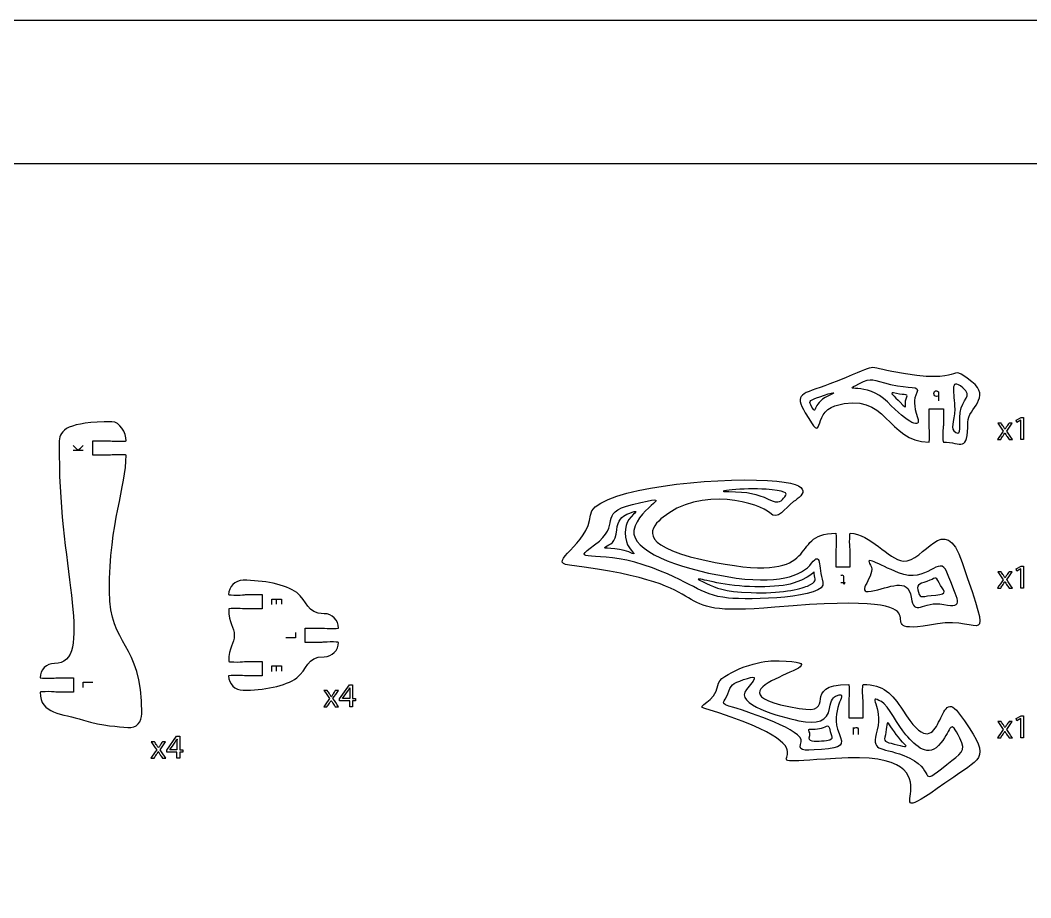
# Model space of a CAD drawing. Extents: x 0 to 1000, y 0 to 600.
# Drawn here: x 480.9 to 692.3, y 416.5 to 600.1 of the extents above; entities that cross this region are included whole.
import ezdxf

# ---------------------------------------------------------------- set-up
doc = ezdxf.new("R2010")
doc.units = 0
doc.header["$MEASUREMENT"] = 0
doc.layers.add('DEFAULT', color=7, linetype='CONTINUOUS')

msp = doc.modelspace()

# ---------------------------------------------------------------- linework, layer by layer
at = {"layer": 'DEFAULT', "color": 250}
for points in [[(0.05, 600.05), (1000.05, 600.05), (1000.05, 0.05), (0.05, 0.05)], [(690.24, 516.35), (690.23, 516.35), (689.43, 515.92), (689.31, 516.4), (690.32, 516.93), (690.84, 516.93), (690.84, 512.35), (690.24, 512.35)], [(690.24, 485.25), (690.23, 485.25), (689.43, 484.82), (689.31, 485.3), (690.32, 485.83), (690.84, 485.83), (690.84, 481.25), (690.24, 481.25)], [(549.89, 456.4), (549.89, 457.64), (547.75, 457.64), (547.75, 458.05), (549.8, 460.98), (550.47, 460.98), (550.47, 458.13), (551.11, 458.13), (551.11, 457.64), (550.47, 457.64), (550.47, 456.4)], [(690.24, 453.93), (690.23, 453.93), (689.43, 453.5), (689.31, 453.98), (690.32, 454.51), (690.84, 454.51), (690.84, 449.93), (690.24, 449.93)], [(513.73, 445.67), (513.73, 446.92), (511.59, 446.92), (511.59, 447.33), (513.64, 450.26), (514.31, 450.26), (514.31, 447.41), (514.95, 447.41), (514.95, 446.92), (514.31, 446.92), (514.31, 445.67)]]:
    msp.add_lwpolyline(points, close=True, dxfattribs=at)
for points in [[(349.46, 570.05), (980.05, 570.05), (980.05, 20.05), (203.88, 20.05), (203.88, 570.05), (223.88, 570.05)], [(494.08, 510.02), (492.05, 510.02)], [(533.58, 477.82), (533.58, 478.95), (535.6, 478.95), (535.6, 477.86)], [(534.53, 477.9), (534.53, 478.95)], [(538.5, 471.95), (538.5, 470.82), (536.48, 470.82)], [(533.58, 463.81), (533.58, 464.95), (535.6, 464.95), (535.6, 463.86)], [(534.53, 463.9), (534.53, 464.95)], [(494.14, 460.42), (494.14, 461.54), (496.16, 461.54)]]:
    msp.add_lwpolyline(points, dxfattribs=at)
at = {"layer": 'DEFAULT', "color": 1}
for points, knots in [([(671.05, 511.77), (662.14, 511.77), (662.48, 522.72), (651.38, 519.37), (646.49, 517.9), (649.42, 510.61), (645.18, 517.89), (642.77, 522.02), (644.24, 521.69), (650.33, 523.99), (661.14, 528.07), (657.09, 527.79), (663.25, 526.57), (679.87, 523.29), (674.26, 528.91), (680, 524.43), (684.25, 521.11), (679.18, 518.86), (679.18, 515.96), (679.18, 509.49), (677.87, 511.77), (674.05, 511.77), (673.99, 511.77), (673.95, 512.56), (673.95, 513.53), (673.95, 514.49), (674.05, 515.1), (674.05, 515.28), (674.05, 516.44), (674.05, 517.61), (674.05, 518.78), (673.05, 518.78), (672.05, 518.78), (671.05, 518.78), (671.05, 517.61), (671.05, 516.44), (671.05, 515.28), (671.05, 515.1), (671.15, 514.49), (671.15, 513.53), (671.15, 512.56), (671.11, 511.77), (671.05, 511.77)], [1, 1, 1, 1, 2, 2, 2, 3, 3, 3, 4, 4, 4, 5, 5, 5, 6, 6, 6, 7, 7, 7, 8, 8, 8, 9, 9, 9, 10, 10, 10, 19.92, 19.92, 19.92, 28.43, 28.43, 28.43, 38.35, 38.35, 38.35, 39.35, 39.35, 39.35, 40.35, 40.35, 40.35, 40.35]), ([(506.39, 454.95), (506.39, 453.36), (505.3, 451.83), (503.44, 452.07), (501.46, 452.38), (498.36, 452.27), (494.16, 453.63), (489.63, 455.1), (485.11, 454.79), (485.11, 459.48), (485.11, 459.54), (485.89, 459.58), (486.86, 459.58), (487.82, 459.58), (488.43, 459.48), (488.61, 459.48), (489.77, 459.48), (490.94, 459.48), (492.11, 459.48), (492.11, 460.48), (492.11, 461.48), (492.11, 462.48), (490.94, 462.48), (489.77, 462.48), (488.61, 462.48), (488.43, 462.48), (487.82, 462.38), (486.86, 462.38), (485.89, 462.38), (485.11, 462.43), (485.11, 462.48), (485.11, 464.14), (486.45, 465.48), (488.11, 465.48), (496.64, 465.48), (489.11, 484.97), (489.11, 509.05), (489.11, 510.05), (489.11, 511.05), (489.11, 512.05), (489.11, 514.27), (491.04, 516.05), (500.1, 516.05), (501.76, 516.05), (503.11, 513.71), (503.11, 512.05), (503.11, 512), (502.32, 511.95), (501.36, 511.95), (500.39, 511.95), (499.78, 512.05), (499.61, 512.05), (498.44, 512.05), (497.27, 512.05), (496.11, 512.05), (496.11, 511.05), (496.11, 510.05), (496.11, 509.05), (497.27, 509.05), (498.44, 509.05), (499.61, 509.05), (499.78, 509.05), (500.39, 509.15), (501.36, 509.15), (502.32, 509.15), (503.11, 509.11), (503.11, 509.05), (503.11, 502.29), (499.61, 495.19), (499.61, 480.63), (499.61, 468.67), (506.39, 470.41), (506.39, 454.95)], [1, 1, 1, 1, 2, 2, 2, 3, 3, 3, 4, 4, 4, 5, 5, 5, 6, 6, 6, 15.92, 15.92, 15.92, 24.42, 24.42, 24.42, 34.34, 34.34, 34.34, 35.34, 35.34, 35.34, 36.34, 36.34, 36.34, 37.34, 37.34, 37.34, 38.34, 38.34, 38.34, 46.85, 46.85, 46.85, 47.85, 47.85, 47.85, 48.85, 48.85, 48.85, 49.85, 49.85, 49.85, 50.85, 50.85, 50.85, 60.77, 60.77, 60.77, 69.28, 69.28, 69.28, 79.2, 79.2, 79.2, 80.2, 80.2, 80.2, 81.2, 81.2, 81.2, 82.2, 82.2, 82.2, 83.2, 83.2, 83.2, 83.2]), ([(614.98, 495.71), (623.37, 503.02), (635.91, 498.77), (637.73, 496.99), (639.56, 495.2), (640.72, 497.97), (642.72, 499.33), (644.71, 500.68), (648.19, 503.51), (635, 503.84), (621.8, 504.17), (600.48, 501.41), (600.22, 496.53), (599.88, 490.36), (590.84, 486.64), (595.82, 486.02), (630.26, 481.79), (613.45, 475.01), (638.77, 477.25), (681.85, 481.05), (654.04, 470.43), (672.8, 473.75), (682.09, 475.4), (684.59, 467.06), (678.01, 486.61), (674.27, 497.7), (670.06, 486.46), (665.67, 486.9), (662.52, 487.22), (658.73, 492.71), (654.55, 492.71), (654.5, 492.71), (654.45, 491.92), (654.45, 490.95), (654.45, 489.99), (654.55, 489.38), (654.55, 489.2), (654.55, 488.04), (654.55, 486.87), (654.55, 485.7), (653.55, 485.7), (652.55, 485.7), (651.55, 485.7), (651.55, 486.87), (651.55, 488.04), (651.55, 489.2), (651.55, 489.38), (651.65, 489.99), (651.65, 490.95), (651.65, 491.92), (651.61, 492.71), (651.55, 492.71), (641.15, 492.71), (649.79, 482.1), (626.33, 486.62), (610.22, 489.73), (612.4, 493.45), (614.98, 495.71)], [1, 1, 1, 1, 2, 2, 2, 3, 3, 3, 4, 4, 4, 5, 5, 5, 6, 6, 6, 7, 7, 7, 8, 8, 8, 9, 9, 9, 10, 10, 10, 11, 11, 11, 12, 12, 12, 13, 13, 13, 22.92, 22.92, 22.92, 31.43, 31.43, 31.43, 41.35, 41.35, 41.35, 42.35, 42.35, 42.35, 43.35, 43.35, 43.35, 44.35, 44.35, 44.35, 45.35, 45.35, 45.35, 45.35]), ([(524.55, 462.88), (524.55, 462.94), (525.34, 462.98), (526.3, 462.98), (527.27, 462.98), (527.88, 462.88), (528.05, 462.88), (529.22, 462.88), (530.39, 462.88), (531.55, 462.88), (531.55, 463.88), (531.55, 464.88), (531.55, 465.88), (531.55, 465.88), (528.93, 465.88), (528.06, 465.88), (527.88, 465.88), (527.27, 465.78), (526.31, 465.78), (525.34, 465.78), (524.56, 465.83), (524.56, 465.88), (524.56, 468.92), (525.72, 469.66), (525.72, 471.38), (525.72, 473.1), (524.56, 473.84), (524.56, 476.88), (524.56, 476.94), (525.34, 476.98), (526.31, 476.98), (527.27, 476.98), (527.88, 476.88), (528.06, 476.88), (529.22, 476.88), (530.39, 476.88), (531.55, 476.88), (531.55, 477.88), (531.55, 478.88), (531.55, 479.88), (530.39, 479.88), (529.22, 479.88), (528.05, 479.88), (527.88, 479.88), (527.27, 479.78), (526.3, 479.78), (525.34, 479.78), (524.55, 479.83), (524.55, 479.88), (524.55, 481.54), (525.89, 482.88), (527.55, 482.88), (531.72, 482.88), (536.53, 482.05), (538.79, 480.3), (541.04, 478.55), (540.76, 475.88), (544.53, 475.89), (546.19, 475.89), (547.53, 474.55), (547.54, 472.88), (547.54, 472.83), (546.76, 472.78), (545.79, 472.78), (544.82, 472.78), (544.21, 472.88), (544.04, 472.88), (543.16, 472.88), (540.54, 472.88), (540.54, 472.88), (540.54, 471.88), (540.54, 470.88), (540.54, 469.88), (540.54, 469.88), (543.16, 469.89), (544.04, 469.89), (544.21, 469.89), (544.82, 469.98), (545.79, 469.98), (546.75, 469.98), (547.54, 469.94), (547.54, 469.89), (547.53, 468.23), (546.19, 466.88), (544.53, 466.88), (540.75, 466.88), (541.04, 464.22), (538.79, 462.47), (536.53, 460.72), (531.72, 459.88), (527.55, 459.88), (525.89, 459.88), (524.55, 461.22), (524.55, 462.88)], [1, 1, 1, 1, 2, 2, 2, 3, 3, 3, 12.93, 12.93, 12.93, 21.43, 21.43, 21.43, 22.43, 22.43, 22.43, 23.43, 23.43, 23.43, 24.43, 24.43, 24.43, 25.43, 25.43, 25.43, 26.43, 26.43, 26.43, 27.43, 27.43, 27.43, 28.43, 28.43, 28.43, 38.34, 38.34, 38.34, 46.850006, 46.850006, 46.850006, 56.780006, 56.780006, 56.780006, 57.780006, 57.780006, 57.780006, 58.780006, 58.780006, 58.780006, 59.780006, 59.780006, 59.780006, 60.780006, 60.780006, 60.780006, 61.780006, 61.780006, 61.780006, 62.780006, 62.780006, 62.780006, 63.780006, 63.780006, 63.780006, 64.780006, 64.780006, 64.780006, 65.780006, 65.780006, 65.780006, 74.290006, 74.290006, 74.290006, 75.290006, 75.290006, 75.290006, 76.290006, 76.290006, 76.290006, 77.290006, 77.290006, 77.290006, 78.300006, 78.300006, 78.300006, 79.300006, 79.300006, 79.300006, 80.300006, 80.300006, 80.300006, 81.300006, 81.300006, 81.300006, 81.300006]), ([(654.26, 461.08), (643.86, 461.08), (652.34, 454.66), (643.87, 456.07), (619.38, 460.16), (659.02, 466.01), (637.93, 466.01), (635.32, 466.01), (627.1, 463.4), (626.85, 460.9), (626.49, 457.24), (621.96, 456.71), (624.13, 456.05), (657.6, 445.87), (627.67, 443.99), (651.48, 445.62), (681.7, 447.69), (654.98, 426.61), (676.23, 441.72), (682.18, 445.95), (684.35, 445.55), (677.22, 455.16), (672.55, 461.47), (674.07, 442.21), (665.55, 455.68), (663.32, 459.21), (661.56, 461.08), (657.26, 461.08), (657.2, 461.08), (657.16, 460.29), (657.16, 459.33), (657.16, 458.36), (657.26, 457.75), (657.26, 457.58), (657.26, 456.41), (657.26, 455.24), (657.26, 454.08), (656.26, 454.08), (655.26, 454.08), (654.26, 454.08), (654.26, 455.24), (654.26, 456.41), (654.26, 457.58), (654.26, 457.75), (654.36, 458.36), (654.36, 459.33), (654.36, 460.29), (654.32, 461.08), (654.26, 461.08)], [1, 1, 1, 1, 2, 2, 2, 3, 3, 3, 4, 4, 4, 5, 5, 5, 6, 6, 6, 7, 7, 7, 8, 8, 8, 9, 9, 9, 10, 10, 10, 11, 11, 11, 12, 12, 12, 21.92, 21.92, 21.92, 30.43, 30.43, 30.43, 40.35, 40.35, 40.35, 41.35, 41.35, 41.35, 42.35, 42.35, 42.35, 42.35])]:
    msp.add_open_spline(points, degree=3, knots=knots, dxfattribs=at)
at = {"layer": 'DEFAULT', "color": 5}
for points, knots in [([(656.39, 524), (652.27, 521.88), (657.96, 524.69), (662.36, 520.18), (666.76, 515.68), (669.5, 514.37), (668.67, 516.94), (667.84, 519.51), (667.76, 520.6), (668.5, 522.14), (669.25, 523.67), (667.01, 522.92), (663.02, 523.83), (659.04, 524.74), (659.29, 525.49), (656.39, 524)], [0, 0, 0, 0, 1, 1, 1, 2, 2, 2, 3, 3, 3, 4, 4, 4, 5, 5, 5, 5]), ([(609.06, 498.73), (601.36, 496.86), (607.11, 494.55), (601.1, 490.3), (595.42, 486.28), (601.64, 489.35), (611.27, 486.12), (622.09, 482.5), (622.5, 479.87), (629.12, 479.16), (633.26, 478.72), (649.87, 479.09), (648.87, 482.46), (647.88, 485.82), (648.5, 489.06), (646.5, 486.44), (644.51, 483.82), (639.41, 481.85), (628.82, 483.64), (618.24, 485.44), (608.7, 489.15), (609.34, 493.29), (610.15, 498.51), (619.51, 501.27), (609.06, 498.73)], [0, 0, 0, 0, 1, 1, 1, 2, 2, 2, 3, 3, 3, 4, 4, 4, 5, 5, 5, 6, 6, 6, 7, 7, 7, 8, 8, 8, 8]), ([(674.77, 484.57), (677.06, 478.66), (678.63, 476.97), (674.15, 477.84), (669.67, 478.72), (667.92, 474.98), (667.3, 479.34), (666.68, 483.7), (662.7, 481.22), (658.96, 480.59), (655.22, 479.96), (660.21, 483.95), (658.84, 486.06), (657.47, 488.18), (660.27, 486.27), (664.69, 484.43), (670.66, 481.94), (673.26, 488.49), (674.77, 484.57)], [0, 0, 0, 0, 1, 1, 1, 2, 2, 2, 3, 3, 3, 4, 4, 4, 5, 5, 5, 6, 6, 6, 6]), ([(650.24, 456.06), (649.83, 453.45), (647.75, 452.69), (643.83, 453.5), (639.91, 454.31), (630.2, 456.96), (632.87, 460.06), (635.55, 463.15), (634.62, 462.9), (632.25, 462.09), (629.88, 461.29), (629.57, 460.91), (628.95, 459.1), (628.33, 457.3), (626.84, 457.24), (630.2, 456.24), (633.56, 455.25), (644.92, 451.44), (644.3, 449.11), (643.81, 447.3), (644.1, 447.11), (648.54, 447.49), (652.98, 447.88), (653.31, 448.32), (652.24, 450.81), (651.17, 453.3), (651.65, 455.16), (652.2, 456.96), (652.5, 457.97), (653.52, 459.5), (651.7, 458.71), (651.12, 458.47), (650.55, 458), (650.24, 456.06)], [1, 1, 1, 1, 2, 2, 2, 3, 3, 3, 4, 4, 4, 5, 5, 5, 6, 6, 6, 7, 7, 7, 8, 8, 8, 9, 9, 9, 10, 10, 10, 11, 11, 11, 12, 12, 12, 12]), ([(666.18, 450.58), (668.36, 448.15), (670.82, 445.51), (673.53, 448.84), (675.89, 451.73), (675.33, 454.19), (677.51, 449.83), (678.93, 446.99), (677.72, 446.74), (674.78, 444.35), (668.18, 439), (673.16, 443.48), (665.81, 446.22), (660.57, 448.17), (658.96, 446.8), (660.21, 451.62), (661.45, 456.43), (657.88, 459.22), (661.08, 457.49), (662.57, 456.68), (664.59, 452.35), (666.18, 450.58)], [0, 0, 0, 0, 1, 1, 1, 2, 2, 2, 3, 3, 3, 4, 4, 4, 5, 5, 5, 6, 6, 6, 7, 7, 7, 7])]:
    msp.add_open_spline(points, degree=3, knots=knots, dxfattribs=at)
at = {"layer": 'DEFAULT', "color": 3}
for points, knots in [([(678.13, 523.17), (680.42, 521.32), (677.88, 520.84), (677.56, 517.98), (677.25, 515.11), (678.01, 513.08), (676.64, 513.83), (675.27, 514.58), (676.43, 515.88), (676.43, 518.71), (676.43, 521.89), (675.15, 525.58), (678.13, 523.17)], [0, 0, 0, 0, 1, 1, 1, 2, 2, 2, 3, 3, 3, 4, 4, 4, 4]), ([(646.3, 519.56), (647.78, 516.84), (646.38, 519.88), (649.91, 521.42), (652.24, 522.44), (650.93, 522.34), (648.21, 521.28), (646.26, 520.52), (645.8, 520.47), (646.3, 519.56)], [0, 0, 0, 0, 1, 1, 1, 2, 2, 2, 3, 3, 3, 3]), ([(665.02, 520.14), (663.88, 521.32), (662.24, 522.46), (664.23, 521.98), (666.22, 521.5), (666.8, 522.07), (666.26, 520.85), (665.72, 519.63), (666.93, 518.15), (665.02, 520.14)], [0, 0, 0, 0, 1, 1, 1, 2, 2, 2, 3, 3, 3, 3]), ([(636.96, 501.92), (640.79, 501.63), (641.71, 501.2), (640.92, 500.36), (640.12, 499.51), (639.9, 498.68), (637.43, 499.84), (634.97, 501), (633.23, 501.42), (629.16, 501.42), (625.09, 501.42), (632.56, 502.25), (636.96, 501.92)], [0, 0, 0, 0, 1, 1, 1, 2, 2, 2, 3, 3, 3, 4, 4, 4, 4]), ([(605.75, 493.45), (605.52, 490.58), (604.34, 490.46), (603.35, 489.88), (602.35, 489.3), (605.75, 489.88), (608.24, 488.8), (610.73, 487.72), (608.21, 489.1), (607.74, 490.96), (607.08, 493.62), (607.76, 495.36), (609.25, 496.68), (610.18, 497.51), (609.7, 497.47), (607.82, 496.68), (606.94, 496.31), (605.92, 495.48), (605.75, 493.45)], [0, 0, 0, 0, 1, 1, 1, 2, 2, 2, 3, 3, 3, 4, 4, 4, 5, 5, 5, 6, 6, 6, 6]), ([(624.53, 482.21), (621.2, 483.73), (622.86, 483.13), (627.49, 482.21), (632.12, 481.29), (639.62, 481.26), (642.65, 482.28), (647.97, 484.06), (646.86, 485.62), (647.1, 483.81), (647.22, 482.83), (647.68, 482.71), (645.6, 481.68), (644.23, 481.01), (639.78, 480.08), (633.84, 480.3), (627.9, 480.52), (626.52, 481.3), (624.53, 482.21)], [0, 0, 0, 0, 1, 1, 1, 2, 2, 2, 3, 3, 3, 4, 4, 4, 5, 5, 5, 6, 6, 6, 6]), ([(673.15, 482.38), (674.02, 480.8), (675.35, 479.92), (672.45, 479.8), (669.54, 479.67), (669.3, 478.83), (668.82, 480.39), (668.34, 481.95), (668.75, 482.05), (670.62, 482.65), (672.49, 483.24), (672.29, 483.95), (673.15, 482.38)], [0, 0, 0, 0, 1, 1, 1, 2, 2, 2, 3, 3, 3, 4, 4, 4, 4]), ([(646.1, 450.43), (645.6, 448.87), (647.16, 449.11), (648.59, 449.21), (650.02, 449.3), (651.08, 449.39), (650.65, 450.43), (650.21, 451.48), (650.24, 452.79), (649.62, 452.35), (649, 451.92), (647.41, 451.64), (646.38, 451.73), (645.35, 451.83), (646.32, 451.12), (646.1, 450.43)], [0, 0, 0, 0, 1, 1, 1, 2, 2, 2, 3, 3, 3, 4, 4, 4, 5, 5, 5, 5]), ([(662.82, 452.63), (663.46, 451.66), (664.87, 449.58), (665.9, 448.62), (666.93, 447.65), (665.62, 448.18), (663.75, 448.62), (661.89, 449.05), (661.51, 449.15), (661.92, 450.55), (662.32, 451.95), (661.97, 453.93), (662.82, 452.63)], [0, 0, 0, 0, 1, 1, 1, 2, 2, 2, 3, 3, 3, 4, 4, 4, 4])]:
    msp.add_open_spline(points, degree=3, knots=knots, dxfattribs=at)
at = {"layer": 'DEFAULT', "color": 250}
for points, knots in [([(673.04, 521.52), (672.97, 521.41), (672.8, 521.34), (672.63, 521.34), (672.34, 521.34), (672.06, 521.54), (672.06, 521.95), (672.06, 522.29), (672.29, 522.52), (672.6, 522.52), (672.8, 522.52), (672.95, 522.44), (673.04, 522.31), (673.03, 522.17), (673.04, 520.45), (673.04, 520.45)], [0, 0, 0, 0, 1, 1, 1, 2, 2, 2, 3, 3, 3, 4, 4, 4, 5, 5, 5, 5]), ([(686.12, 515.76), (686.28, 515.52), (686.44, 515.27), (686.6, 515.03), (686.73, 514.84), (686.84, 514.66), (686.95, 514.47), (686.96, 514.47), (686.96, 514.47), (686.97, 514.47), (687.08, 514.67), (687.2, 514.85), (687.31, 515.03), (687.47, 515.28), (687.63, 515.52), (687.79, 515.76), (688.01, 515.76), (688.24, 515.76), (688.46, 515.76), (688.07, 515.21), (687.68, 514.66), (687.3, 514.11), (687.7, 513.52), (688.1, 512.93), (688.5, 512.35), (688.26, 512.35), (688.02, 512.35), (687.79, 512.35), (687.62, 512.6), (687.46, 512.86), (687.29, 513.12), (687.15, 513.31), (687.04, 513.5), (686.92, 513.71), (686.92, 513.71), (686.91, 513.71), (686.91, 513.71), (686.79, 513.5), (686.67, 513.32), (686.55, 513.12), (686.38, 512.86), (686.22, 512.6), (686.05, 512.35), (685.83, 512.35), (685.6, 512.35), (685.37, 512.35), (685.77, 512.93), (686.18, 513.51), (686.58, 514.09), (686.2, 514.65), (685.81, 515.2), (685.43, 515.76), (685.66, 515.76), (685.89, 515.76), (686.12, 515.76)], [0, 0, 0, 0, 2.496157, 2.496157, 2.496157, 3.496157, 3.496157, 3.496157, 3.556157, 3.556157, 3.556157, 4.556157, 4.556157, 4.556157, 7.024598, 7.024598, 7.024598, 8.924598, 8.924598, 8.924598, 14.651063, 14.651063, 14.651063, 20.697549, 20.697549, 20.697549, 22.697549, 22.697549, 22.697549, 25.299241, 25.299241, 25.299241, 26.299241, 26.299241, 26.299241, 26.339241, 26.339241, 26.339241, 27.339241, 27.339241, 27.339241, 29.930071, 29.930071, 29.930071, 31.870071, 31.870071, 31.870071, 37.889805, 37.889805, 37.889805, 43.654005, 43.654005, 43.654005, 45.614005, 45.614005, 45.614005, 45.614005]), ([(492.05, 511.07), (492.05, 511.07), (492.95, 510.08), (493.03, 510.02), (493.38, 510.37), (493.73, 510.73), (494.08, 511.08)], [0, 0, 0, 0, 1, 1, 1, 5.221481, 5.221481, 5.221481, 5.221481]), ([(686.12, 484.66), (686.28, 484.42), (686.44, 484.17), (686.6, 483.93), (686.73, 483.74), (686.84, 483.56), (686.95, 483.37), (686.96, 483.37), (686.96, 483.37), (686.97, 483.37), (687.08, 483.57), (687.2, 483.75), (687.31, 483.93), (687.47, 484.18), (687.63, 484.42), (687.79, 484.66), (688.01, 484.66), (688.24, 484.66), (688.46, 484.66), (688.07, 484.11), (687.68, 483.56), (687.3, 483.01), (687.7, 482.42), (688.1, 481.83), (688.5, 481.25), (688.26, 481.25), (688.02, 481.25), (687.79, 481.25), (687.62, 481.5), (687.46, 481.76), (687.29, 482.01), (687.15, 482.21), (687.04, 482.4), (686.92, 482.61), (686.92, 482.61), (686.91, 482.61), (686.91, 482.61), (686.79, 482.4), (686.67, 482.22), (686.55, 482.01), (686.38, 481.76), (686.22, 481.5), (686.05, 481.25), (685.83, 481.25), (685.6, 481.25), (685.37, 481.25), (685.77, 481.83), (686.18, 482.41), (686.58, 482.99), (686.2, 483.55), (685.81, 484.1), (685.43, 484.66), (685.66, 484.66), (685.89, 484.66), (686.12, 484.66)], [0, 0, 0, 0, 2.496157, 2.496157, 2.496157, 3.496157, 3.496157, 3.496157, 3.556157, 3.556157, 3.556157, 4.556157, 4.556157, 4.556157, 7.024598, 7.024598, 7.024598, 8.924598, 8.924598, 8.924598, 14.651063, 14.651063, 14.651063, 20.697549, 20.697549, 20.697549, 22.697549, 22.697549, 22.697549, 25.299241, 25.299241, 25.299241, 26.299241, 26.299241, 26.299241, 26.339241, 26.339241, 26.339241, 27.339241, 27.339241, 27.339241, 29.930071, 29.930071, 29.930071, 31.870071, 31.870071, 31.870071, 37.889805, 37.889805, 37.889805, 43.654005, 43.654005, 43.654005, 45.614005, 45.614005, 45.614005, 45.614005]), ([(652.62, 482.44), (652.84, 482.44), (653.05, 482.44), (653.26, 482.44), (653.34, 482.44), (653.41, 482.44), (653.49, 482.44), (653.41, 482.33), (653.34, 482.21), (653.26, 482.09), (653.26, 482.21), (653.26, 482.33), (653.26, 482.44), (653.26, 482.77), (653.26, 483.1), (653.26, 483.43), (653.26, 483.6), (653.23, 483.73), (653.16, 483.81), (653.09, 483.88), (653, 483.92), (652.87, 483.92), (652.77, 483.92), (652.69, 483.9), (652.64, 483.88)], [0, 0, 0, 0, 1.8, 1.8, 1.8, 2.44, 2.44, 2.44, 3.635701, 3.635701, 3.635701, 4.645701, 4.645701, 4.645701, 7.435701, 7.435701, 7.435701, 8.435701, 8.435701, 8.435701, 9.435701, 9.435701, 9.435701, 10.435701, 10.435701, 10.435701, 10.435701]), ([(545.19, 459.81), (545.35, 459.57), (545.51, 459.32), (545.67, 459.08), (545.8, 458.89), (545.91, 458.71), (546.02, 458.52), (546.03, 458.52), (546.03, 458.52), (546.04, 458.52), (546.15, 458.72), (546.27, 458.9), (546.38, 459.08), (546.54, 459.33), (546.7, 459.57), (546.86, 459.81), (547.08, 459.81), (547.31, 459.81), (547.53, 459.81), (547.14, 459.26), (546.75, 458.71), (546.36, 458.16), (546.76, 457.57), (547.16, 456.98), (547.56, 456.4), (547.33, 456.4), (547.09, 456.4), (546.86, 456.4), (546.69, 456.65), (546.52, 456.91), (546.36, 457.16), (546.22, 457.36), (546.11, 457.55), (545.99, 457.76), (545.99, 457.76), (545.98, 457.76), (545.98, 457.76), (545.86, 457.55), (545.74, 457.37), (545.62, 457.16), (545.45, 456.91), (545.29, 456.65), (545.12, 456.4), (544.89, 456.4), (544.67, 456.4), (544.44, 456.4), (544.84, 456.98), (545.25, 457.56), (545.65, 458.14), (545.27, 458.7), (544.88, 459.25), (544.49, 459.81), (544.73, 459.81), (544.96, 459.81), (545.19, 459.81)], [0, 0, 0, 0, 2.496157, 2.496157, 2.496157, 3.496157, 3.496157, 3.496157, 3.556157, 3.556157, 3.556157, 4.556157, 4.556157, 4.556157, 7.024598, 7.024598, 7.024598, 8.924598, 8.924598, 8.924598, 14.651063, 14.651063, 14.651063, 20.697549, 20.697549, 20.697549, 22.697549, 22.697549, 22.697549, 25.299241, 25.299241, 25.299241, 26.299241, 26.299241, 26.299241, 26.339241, 26.339241, 26.339241, 27.339241, 27.339241, 27.339241, 29.930071, 29.930071, 29.930071, 31.870071, 31.870071, 31.870071, 37.889805, 37.889805, 37.889805, 43.654005, 43.654005, 43.654005, 45.614005, 45.614005, 45.614005, 45.614005]), ([(549.89, 458.13), (549.89, 458.64), (549.89, 459.15), (549.89, 459.66), (549.89, 459.9), (549.89, 460.14), (549.91, 460.38), (549.9, 460.38), (549.89, 460.38), (549.89, 460.38), (549.74, 460.11), (549.63, 459.92), (549.5, 459.7), (549.13, 459.18), (548.76, 458.67), (548.38, 458.15), (548.38, 458.14), (548.38, 458.14), (548.38, 458.13), (548.88, 458.13), (549.38, 458.13), (549.89, 458.13)], [4.26, 4.26, 4.26, 4.26, 8.6, 8.6, 8.6, 9.6, 9.6, 9.6, 9.66, 9.66, 9.66, 10.66, 10.66, 10.66, 16.105071, 16.105071, 16.105071, 16.145071, 16.145071, 16.145071, 20.405071, 20.405071, 20.405071, 20.405071]), ([(686.12, 453.34), (686.28, 453.1), (686.44, 452.85), (686.6, 452.61), (686.73, 452.42), (686.84, 452.24), (686.95, 452.05), (686.96, 452.05), (686.96, 452.05), (686.97, 452.05), (687.08, 452.25), (687.2, 452.43), (687.31, 452.61), (687.47, 452.86), (687.63, 453.1), (687.79, 453.34), (688.01, 453.34), (688.24, 453.34), (688.46, 453.34), (688.07, 452.79), (687.68, 452.24), (687.3, 451.69), (687.7, 451.1), (688.1, 450.51), (688.5, 449.93), (688.26, 449.93), (688.02, 449.93), (687.79, 449.93), (687.62, 450.18), (687.46, 450.44), (687.29, 450.69), (687.15, 450.89), (687.04, 451.08), (686.92, 451.29), (686.92, 451.29), (686.91, 451.29), (686.91, 451.29), (686.79, 451.08), (686.67, 450.9), (686.55, 450.69), (686.38, 450.44), (686.22, 450.18), (686.05, 449.93), (685.83, 449.93), (685.6, 449.93), (685.37, 449.93), (685.77, 450.51), (686.18, 451.09), (686.58, 451.67), (686.2, 452.23), (685.81, 452.78), (685.43, 453.34), (685.66, 453.34), (685.89, 453.34), (686.12, 453.34)], [1.96, 1.96, 1.96, 1.96, 4.456157, 4.456157, 4.456157, 5.456157, 5.456157, 5.456157, 5.516157, 5.516157, 5.516157, 6.516157, 6.516157, 6.516157, 8.984598, 8.984598, 8.984598, 10.884598, 10.884598, 10.884598, 16.611063, 16.611063, 16.611063, 22.657549, 22.657549, 22.657549, 24.657549, 24.657549, 24.657549, 27.259241, 27.259241, 27.259241, 28.259241, 28.259241, 28.259241, 28.299241, 28.299241, 28.299241, 29.299241, 29.299241, 29.299241, 31.890071, 31.890071, 31.890071, 33.830071, 33.830071, 33.830071, 39.849805, 39.849805, 39.849805, 45.614005, 45.614005, 45.614005, 47.574005, 47.574005, 47.574005, 47.574005]), ([(655.28, 450.63), (655.28, 450.98), (655.28, 451.33), (655.28, 451.68), (655.28, 451.83), (655.28, 451.96), (655.27, 452.08)], [0, 0, 0, 0, 2.99, 2.99, 2.99, 3.99, 3.99, 3.99, 3.99]), ([(655.28, 451.84), (655.35, 451.96), (655.5, 452.11), (655.76, 452.11), (655.99, 452.11), (656.26, 451.98), (656.26, 451.47), (656.26, 451.19), (656.26, 450.91), (656.26, 450.62)], [0, 0, 0, 0, 1, 1, 1, 2, 2, 2, 4.41, 4.41, 4.41, 4.41]), ([(509.03, 449.09), (509.19, 448.85), (509.35, 448.6), (509.51, 448.36), (509.64, 448.17), (509.75, 447.99), (509.86, 447.8), (509.87, 447.8), (509.87, 447.8), (509.88, 447.8), (509.99, 448), (510.11, 448.18), (510.22, 448.36), (510.38, 448.61), (510.54, 448.85), (510.7, 449.09), (510.92, 449.09), (511.15, 449.09), (511.37, 449.09), (510.98, 448.54), (510.59, 447.99), (510.2, 447.44), (510.6, 446.85), (511, 446.26), (511.4, 445.67), (511.17, 445.67), (510.93, 445.67), (510.7, 445.67), (510.53, 445.93), (510.36, 446.19), (510.2, 446.44), (510.06, 446.64), (509.95, 446.83), (509.83, 447.04), (509.83, 447.04), (509.82, 447.04), (509.82, 447.04), (509.7, 446.83), (509.58, 446.65), (509.46, 446.44), (509.29, 446.19), (509.13, 445.93), (508.96, 445.67), (508.73, 445.67), (508.51, 445.67), (508.28, 445.67), (508.68, 446.26), (509.09, 446.84), (509.49, 447.42), (509.11, 447.97), (508.72, 448.53), (508.34, 449.09), (508.57, 449.09), (508.8, 449.09), (509.03, 449.09)], [0, 0, 0, 0, 2.496157, 2.496157, 2.496157, 3.496157, 3.496157, 3.496157, 3.556157, 3.556157, 3.556157, 4.556157, 4.556157, 4.556157, 7.024598, 7.024598, 7.024598, 8.924598, 8.924598, 8.924598, 14.651063, 14.651063, 14.651063, 20.697549, 20.697549, 20.697549, 22.697549, 22.697549, 22.697549, 25.299241, 25.299241, 25.299241, 26.299241, 26.299241, 26.299241, 26.339241, 26.339241, 26.339241, 27.339241, 27.339241, 27.339241, 29.930071, 29.930071, 29.930071, 31.870071, 31.870071, 31.870071, 37.889805, 37.889805, 37.889805, 43.654005, 43.654005, 43.654005, 45.614005, 45.614005, 45.614005, 45.614005]), ([(513.73, 447.41), (513.73, 447.92), (513.73, 448.43), (513.73, 448.94), (513.73, 449.18), (513.73, 449.42), (513.75, 449.66), (513.74, 449.66), (513.73, 449.66), (513.73, 449.66), (513.58, 449.39), (513.47, 449.2), (513.34, 448.98), (512.97, 448.46), (512.6, 447.94), (512.22, 447.42), (512.22, 447.42), (512.22, 447.42), (512.22, 447.41), (512.72, 447.41), (513.22, 447.41), (513.73, 447.41)], [4.26, 4.26, 4.26, 4.26, 8.6, 8.6, 8.6, 9.6, 9.6, 9.6, 9.66, 9.66, 9.66, 10.66, 10.66, 10.66, 16.105071, 16.105071, 16.105071, 16.145071, 16.145071, 16.145071, 20.405071, 20.405071, 20.405071, 20.405071])]:
    msp.add_open_spline(points, degree=3, knots=knots, dxfattribs=at)

doc.saveas('drawing.dxf')
